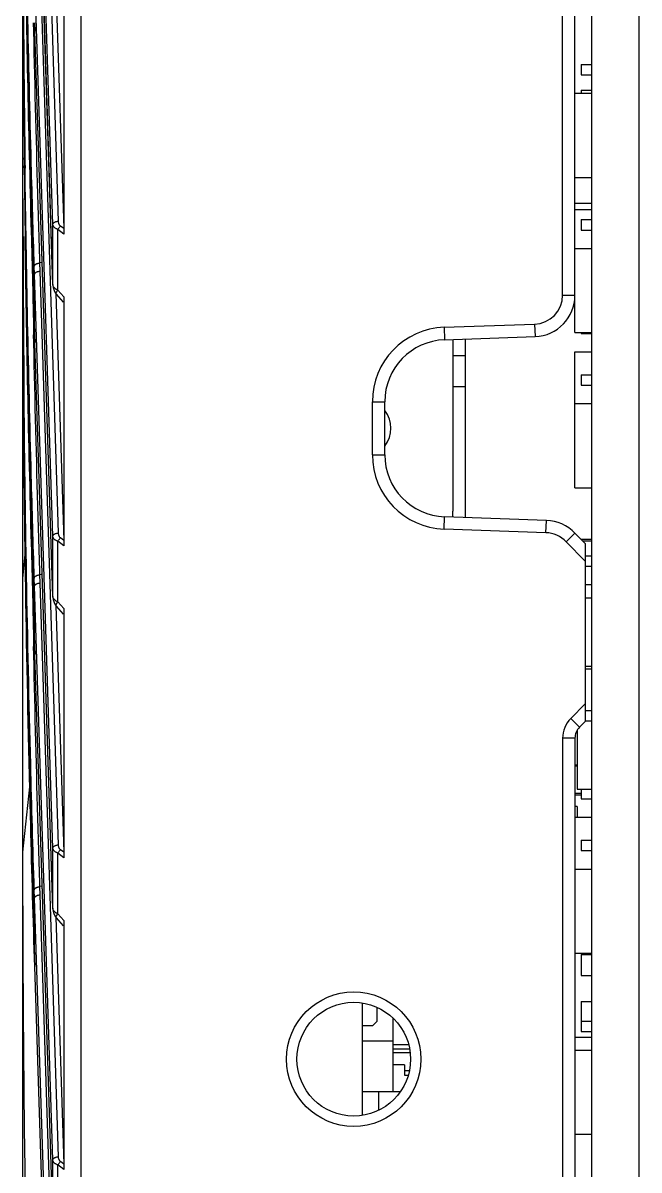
# Model space of a CAD drawing. Header units: millimetres. Extents: x 3299 to 14264, y 1863 to 5555.
# Drawn here: x 3529.7 to 3559.5, y 2559.9 to 2615.4 of the extents above; entities that cross this region are included whole.
import ezdxf

# ---------------------------------------------------------------- set-up
doc = ezdxf.new("R2010")
doc.units = ezdxf.units.MM
doc.layers.add('MSBR-1_1', color=7, linetype='Continuous')

msp = doc.modelspace()

# ---------------------------------------------------------------- linework, layer by layer
at = {"color": 7, "linetype": 'Continuous'}
for p, q in [((3557.16785, 2839.02311), (3557.16785, 2501.52311)), ((3559.46785, 2501.52311), (3559.46785, 2839.02311)), ((3529.66785, 2506.47879), (3529.66785, 2834.06743)), ((3532.46785, 2803.5674), (3532.46785, 2536.97882)), ((3555.76785, 2602.20449), (3555.76785, 2659.16245)), ((3556.36785, 2600.40112), (3556.36785, 2659.16245)), ((3531.38685, 2605.78648), (3530.5034, 2633.5212)), ((3531.11337, 2605.6265), (3530.22992, 2633.36122)), ((3531.11315, 2602.70858), (3530.24232, 2630.04719)), ((3531.11337, 2602.71814), (3530.24254, 2630.05674)), ((3529.66792, 2620.12261), (3529.73289, 2608.50419)), ((3531.11337, 2590.55111), (3530.22992, 2618.28583)), ((3531.38685, 2590.7111), (3530.5034, 2618.44581)), ((3531.25845, 2617.36013), (3531.63863, 2605.42481)), ((3531.64288, 2617.20622), (3531.64288, 2605.15917)), ((3530.19475, 2614.97072), (3530.18635, 2615.36709)), ((3530.2297, 2615.36793), (3530.24232, 2614.97181)), ((3530.24254, 2614.98136), (3530.23022, 2615.36795)), ((3530.24232, 2614.97181), (3530.24254, 2614.98136)), ((3531.11315, 2587.63319), (3530.24232, 2614.97181)), ((3531.11337, 2587.64276), (3530.24254, 2614.98136)), ((3556.66785, 2613.36212), (3557.16785, 2613.36212)), ((3556.66785, 2613.36212), (3556.66785, 2612.85412)), ((3556.66785, 2612.85412), (3557.16785, 2612.85412)), ((3556.36785, 2611.96512), (3557.16785, 2611.96512)), ((3556.66785, 2612.11212), (3557.16785, 2612.11212)), ((3556.66785, 2612.11212), (3556.66785, 2611.96512)), ((3529.67452, 2605.04723), (3529.66785, 2608.35143)), ((3529.67166, 2605.44299), (3529.66785, 2608.35143)), ((3556.36785, 2607.90112), (3557.16785, 2607.90112)), ((3556.36785, 2606.65112), (3557.16785, 2606.65112)), ((3556.36785, 2606.34094), (3557.16785, 2606.34094)), ((3556.66785, 2605.86212), (3557.16785, 2605.86212)), ((3556.66785, 2605.86212), (3556.66785, 2605.35412)), ((3529.66792, 2605.04733), (3529.66785, 2605.44298)), ((3529.67277, 2605.04723), (3529.67166, 2605.44299)), ((3531.11337, 2602.71814), (3531.11337, 2605.6265)), ((3531.64288, 2605.15917), (3531.35382, 2605.38802)), ((3531.35382, 2602.45096), (3531.35382, 2605.38802)), ((3531.63863, 2605.42481), (3531.48303, 2605.548)), ((3556.66785, 2605.35412), (3557.16785, 2605.35412)), ((3556.36785, 2604.46512), (3557.16785, 2604.46512)), ((3530.22992, 2603.21044), (3530.21746, 2603.60366)), ((3530.59851, 2603.78971), (3530.49095, 2603.76364)), ((3530.5034, 2603.37042), (3530.49095, 2603.76364)), ((3531.11337, 2575.47573), (3530.22992, 2603.21044)), ((3530.22992, 2600.3021), (3530.22992, 2603.21044)), ((3531.38685, 2575.63571), (3530.5034, 2603.37042)), ((3531.11315, 2602.70859), (3531.11337, 2602.71814)), ((3531.25845, 2602.28474), (3531.63863, 2590.34942)), ((3531.63175, 2601.86756), (3531.28651, 2602.24991)), ((3531.64288, 2602.13083), (3531.35382, 2602.45096)), ((3531.64288, 2602.13083), (3531.64288, 2590.08378)), ((3555.76785, 2602.20449), (3556.36785, 2602.20449)), ((3550.04221, 2600.65258), (3554.41671, 2600.80534)), ((3554.41671, 2600.80534), (3554.43765, 2600.20571)), ((3530.19475, 2599.89533), (3530.18635, 2600.2917)), ((3530.2297, 2600.29254), (3530.22992, 2600.3021)), ((3530.2297, 2600.29254), (3530.24232, 2599.89642)), ((3530.23022, 2600.29256), (3530.22992, 2600.3021)), ((3530.23022, 2600.29256), (3530.22992, 2600.3021)), ((3530.24254, 2599.90597), (3530.23022, 2600.29256)), ((3550.04221, 2600.65258), (3550.06315, 2600.05294)), ((3556.36785, 2600.40112), (3557.16785, 2600.40112)), ((3556.66785, 2600.40112), (3556.66785, 2600.35412)), ((3556.66785, 2600.35412), (3557.16785, 2600.35412)), ((3530.24232, 2599.89642), (3530.24254, 2599.90597)), ((3531.11315, 2572.5578), (3530.24232, 2599.89642)), ((3531.11337, 2572.56737), (3530.24254, 2599.90597)), ((3550.06315, 2600.05294), (3554.43765, 2600.20571)), ((3550.46785, 2600.06708), (3550.46785, 2591.77311)), ((3551.06785, 2591.45819), (3551.06785, 2600.08803)), ((3551.06785, 2599.27311), (3550.46785, 2599.27311)), ((3556.36785, 2599.46512), (3557.16785, 2599.46512)), ((3556.36785, 2592.90112), (3556.36785, 2599.46512)), ((3556.66785, 2598.3621), (3557.16785, 2598.3621)), ((3556.66785, 2598.3621), (3556.66785, 2597.8541)), ((3551.06785, 2597.77311), (3550.46785, 2597.77311)), ((3556.66785, 2597.8541), (3557.16785, 2597.8541)), ((3546.56785, 2597.05477), (3547.16785, 2597.05477)), ((3546.56785, 2594.49145), (3546.56785, 2597.05477)), ((3547.16785, 2594.49145), (3547.16785, 2597.05477)), ((3556.36785, 2596.96512), (3557.16785, 2596.96512)), ((3546.56785, 2594.49145), (3547.16785, 2594.49145)), ((3556.36785, 2592.90112), (3557.16785, 2592.90112)), ((3550.04221, 2590.89364), (3550.06315, 2591.49327)), ((3554.98577, 2591.32137), (3550.06315, 2591.49327)), ((3554.96483, 2590.72174), (3550.04221, 2590.89364)), ((3554.96483, 2590.72174), (3554.98577, 2591.32137)), ((3531.11337, 2587.64276), (3531.11337, 2590.55111)), ((3531.64288, 2590.08378), (3531.35382, 2590.31263)), ((3531.35382, 2587.37557), (3531.35382, 2590.31263)), ((3531.63863, 2590.34942), (3531.48303, 2590.47261)), ((3556.36785, 2590.69811), (3555.93735, 2590.28008)), ((3555.93735, 2590.28008), (3556.86785, 2589.34958)), ((3556.36785, 2590.69811), (3556.86785, 2590.19811)), ((3556.66102, 2590.40494), (3557.16785, 2590.40494)), ((3556.66785, 2590.41646), (3557.16785, 2590.41646)), ((3556.66785, 2590.41646), (3556.66785, 2590.40494)), ((3556.73616, 2590.3298), (3557.16785, 2590.3298)), ((3529.66785, 2588.50282), (3529.79093, 2589.82377)), ((3556.86785, 2590.19811), (3556.86785, 2581.59811)), ((3556.86785, 2589.61212), (3557.16785, 2589.61212)), ((3530.59851, 2588.71432), (3530.49095, 2588.68825)), ((3530.5034, 2588.29504), (3530.49095, 2588.68825)), ((3556.86785, 2589.10412), (3557.16785, 2589.10412)), ((3530.22992, 2588.13505), (3530.21746, 2588.52827)), ((3531.11337, 2560.40034), (3530.22992, 2588.13505)), ((3530.22992, 2585.22671), (3530.22992, 2588.13505)), ((3531.38685, 2560.56032), (3530.5034, 2588.29504)), ((3556.86785, 2588.21512), (3557.16785, 2588.21512)), ((3531.11315, 2587.63321), (3531.11337, 2587.64276)), ((3556.86785, 2587.5707), (3557.16785, 2587.5707)), ((3531.25845, 2587.20936), (3531.63863, 2575.27404)), ((3531.63175, 2586.79218), (3531.28651, 2587.17452)), ((3531.64288, 2587.05544), (3531.35382, 2587.37557)), ((3531.64288, 2587.05544), (3531.64288, 2575.0084)), ((3530.19475, 2584.81994), (3530.18635, 2585.21631)), ((3530.2297, 2585.21716), (3530.22992, 2585.22671)), ((3530.2297, 2585.21716), (3530.24232, 2584.82103)), ((3530.23022, 2585.21717), (3530.22992, 2585.22671)), ((3530.23022, 2585.21717), (3530.22992, 2585.22671)), ((3530.24254, 2584.83058), (3530.23022, 2585.21717)), ((3530.24232, 2584.82103), (3530.24254, 2584.83058)), ((3531.11315, 2557.48241), (3530.24232, 2584.82103)), ((3531.11337, 2557.49198), (3530.24254, 2584.83058)), ((3556.86785, 2584.2687), (3557.16785, 2584.2687)), ((3556.86785, 2584.15112), (3557.16785, 2584.15112)), ((3556.86785, 2582.44664), (3556.16326, 2581.74204)), ((3556.86785, 2582.13504), (3557.16785, 2582.13504)), ((3556.58752, 2581.31778), (3556.16326, 2581.74204)), ((3556.86785, 2581.59811), (3556.58752, 2581.31778)), ((3556.86785, 2581.62702), (3557.16785, 2581.62702)), ((3556.46785, 2581.15773), (3556.46785, 2578.32502)), ((3556.36785, 2580.78745), (3555.76785, 2580.78745)), ((3555.76785, 2580.78745), (3555.76785, 2540.20449)), ((3556.36785, 2580.78745), (3556.36785, 2539.15112)), ((3556.46785, 2579.49013), (3556.36785, 2579.49013)), ((3556.36785, 2579.46084), (3556.46785, 2579.46084)), ((3529.66785, 2575.27402), (3530.00901, 2578.43529)), ((3556.66785, 2578.11942), (3556.36785, 2578.11942)), ((3556.46785, 2578.32502), (3557.16785, 2578.32502)), ((3556.66785, 2578.32502), (3556.66785, 2577.85412)), ((3556.36785, 2578.04871), (3556.66785, 2578.04871)), ((3556.66785, 2577.85412), (3557.16785, 2577.85412)), ((3556.46785, 2577.49013), (3556.36785, 2577.49013)), ((3556.36785, 2576.96512), (3557.16785, 2576.96512)), ((3556.46785, 2577.49013), (3556.46785, 2576.96512)), ((3556.66785, 2575.86211), (3557.16785, 2575.86211)), ((3556.66785, 2575.86211), (3556.66785, 2575.35411)), ((3531.11337, 2572.56737), (3531.11337, 2575.47573)), ((3531.63863, 2575.27404), (3531.48303, 2575.39722)), ((3556.66785, 2575.35411), (3557.16785, 2575.35411)), ((3531.64288, 2575.0084), (3531.35382, 2575.23724)), ((3531.35382, 2572.30018), (3531.35382, 2575.23724)), ((3556.36785, 2574.46511), (3557.16785, 2574.46511)), ((3530.59851, 2573.63893), (3530.49095, 2573.61287)), ((3530.22992, 2573.05966), (3530.21746, 2573.45288)), ((3530.5034, 2573.21965), (3530.49095, 2573.61287)), ((3531.38685, 2545.48493), (3530.5034, 2573.21965)), ((3531.11337, 2545.32495), (3530.22992, 2573.05966)), ((3530.22992, 2570.15132), (3530.22992, 2573.05966)), ((3531.11315, 2572.55782), (3531.11337, 2572.56737)), ((3531.25845, 2572.13397), (3531.63863, 2560.19865)), ((3531.63175, 2571.71679), (3531.28651, 2572.09913)), ((3531.64288, 2571.98005), (3531.35382, 2572.30018)), ((3531.64288, 2571.98005), (3531.64288, 2559.93301)), ((3556.36785, 2570.40111), (3557.16785, 2570.40111)), ((3556.66785, 2570.3298), (3557.16785, 2570.3298)), ((3556.66785, 2570.3298), (3556.66785, 2569.3138)), ((3530.2297, 2570.14177), (3530.22992, 2570.15132)), ((3530.2297, 2570.14177), (3530.24232, 2569.74564)), ((3530.23022, 2570.14179), (3530.22992, 2570.15132)), ((3530.23022, 2570.14179), (3530.22992, 2570.15132)), ((3530.24254, 2569.75519), (3530.23022, 2570.14179)), ((3530.24232, 2569.74564), (3530.24254, 2569.75519)), ((3531.11315, 2542.40703), (3530.24232, 2569.74564)), ((3531.11337, 2542.41659), (3530.24254, 2569.75519)), ((3556.66785, 2569.3138), (3557.16785, 2569.3138)), ((3546.06785, 2567.9905), (3546.06785, 2562.55572)), ((3546.78785, 2567.77922), (3546.78785, 2567.09811)), ((3556.66785, 2568.06775), (3557.16785, 2568.06775)), ((3556.66785, 2568.06775), (3556.66785, 2566.60411)), ((3546.58785, 2566.89811), (3546.78785, 2567.09811)), ((3547.56785, 2563.69811), (3547.56785, 2567.2551)), ((3556.66785, 2567.11211), (3557.16785, 2567.11211)), ((3546.06785, 2566.89811), (3546.58785, 2566.89811)), ((3556.66785, 2566.60411), (3557.16785, 2566.60411)), ((3547.56785, 2566.14811), (3546.06785, 2566.14811)), ((3547.56785, 2565.97811), (3548.32333, 2565.97811)), ((3556.36785, 2566.34094), (3557.16785, 2566.34094)), ((3547.56785, 2565.77811), (3548.366, 2565.77811)), ((3548.3994, 2565.57811), (3547.56785, 2565.57811)), ((3556.36785, 2565.71511), (3557.16785, 2565.71511)), ((3548.11785, 2564.99811), (3547.56785, 2564.99811)), ((3548.11785, 2564.99811), (3548.11785, 2564.49811)), ((3548.355, 2564.70811), (3548.11785, 2564.70811)), ((3548.11785, 2564.49811), (3548.30152, 2564.49811)), ((3547.92101, 2563.69811), (3546.06785, 2563.69811)), ((3556.36785, 2561.65111), (3557.16785, 2561.65111)), ((3531.11337, 2557.49198), (3531.11337, 2560.40034)), ((3531.63863, 2560.19865), (3531.48303, 2560.32184)), ((3531.64288, 2559.93301), (3531.35382, 2560.16185)), ((3531.35382, 2557.2248), (3531.35382, 2560.16185))]:
    msp.add_line(p, q, dxfattribs=at)
for points in [[(3529.73289, 2623.57958), (3529.92107, 2611.89079), (3530.2297, 2600.29254)], [(3529.73289, 2608.50419), (3529.92107, 2596.8154), (3530.2297, 2585.21716)], [(3529.66792, 2605.04722), (3529.73289, 2593.42881), (3529.92107, 2581.74001), (3530.2297, 2570.14177)], [(3531.11315, 2602.70858), (3531.11467, 2602.67858), (3531.12935, 2602.57199), (3531.15655, 2602.47368), (3531.19528, 2602.38321), (3531.24547, 2602.30085), (3531.28653, 2602.24989)], [(3531.11315, 2587.63319), (3531.11467, 2587.60319), (3531.12935, 2587.4966), (3531.15655, 2587.39829), (3531.19528, 2587.30782), (3531.24547, 2587.22547), (3531.28653, 2587.1745)], [(3531.11315, 2572.5578), (3531.11467, 2572.52781), (3531.12935, 2572.42121), (3531.15655, 2572.32291), (3531.19528, 2572.23244), (3531.24547, 2572.15008), (3531.28653, 2572.09911)]]:
    msp.add_lwpolyline(points, dxfattribs=at)
for radius in [3.25, 2.75]:
    msp.add_circle((3545.66785, 2565.27311), radius, dxfattribs=at)
for centre, radius, start, end in [((4638.27997, 2620.51831), 1108.61212, 180.02044555, 180.39998845), ((4638.22045, 2623.42644), 1108.5526, 180.17075901, 180.55031445), ((4638.11949, 2620.51721), 1108.45164, 180.39998949, 180.62882679), ((4637.99431, 2623.42431), 1108.32645, 180.55031698, 180.77916036), ((4637.93811, 2620.51524), 1108.27025, 180.62882762, 180.79962291), ((4638.52648, 2623.57695), 1108.5847, 180.9322898, 181.20355689), ((4638.27998, 2605.44292), 1108.61213, 180.02044554, 180.39998844), ((4638.22045, 2608.35105), 1108.5526, 180.17075901, 180.55031445), ((3531.31358, 2602.73407), 0.20084, 184.546747, 187.154097), ((3554.36785, 2602.20449), 1.4, 272, 0), ((3554.36785, 2602.20449), 2, 272, 0), ((3550.16785, 2597.05477), 3.6, 92, 180), ((3550.16785, 2597.05477), 3, 92, 180), ((3546.06785, 2595.77311), 1.4, 322.119173, 37.815501), ((3550.16785, 2594.49145), 3.6, 180, 268), ((3550.16785, 2594.49145), 3, 180, 268), ((3548.46785, 2591.77311), 2, 351.453889, 0), ((3554.91597, 2589.32259), 2, 43.45299, 88), ((4638.52648, 2608.50156), 1108.5847, 180.9322898, 181.20355689), ((3554.91597, 2589.32259), 1.4, 43.150946, 88), ((3531.31358, 2587.65868), 0.20084, 184.546747, 187.154097), ((3557.11785, 2580.78745), 1.35, 135, 180), ((3557.11785, 2580.78745), 0.75, 135, 180), ((3531.31358, 2572.58329), 0.20084, 184.546747, 187.154097)]:
    msp.add_arc(centre, radius, start, end, dxfattribs=at)
for points, knots in [([(3530.21746, 2603.60366), (3530.1654, 2605.2554), (3529.97199, 2611.86246), (3529.83775, 2618.47126), (3529.77034, 2623.42813)], [0, 0, 0, 0, 0.25001297, 1, 1, 1, 1]), ([(3530.22992, 2600.3021), (3530.17728, 2601.95362), (3529.98154, 2608.55983), (3529.84497, 2615.16779), (3529.77579, 2620.12405)], [0, 0, 0, 0, 0.25001305, 1, 1, 1, 1]), ([(3530.49095, 2603.76364), (3530.46153, 2604.69746), (3530.34862, 2608.43276), (3530.25462, 2612.16863), (3530.19475, 2614.97072)], [0, 0, 0, 0, 0.25000789, 1, 1, 1, 1]), ([(3529.66785, 2608.74709), (3529.66785, 2608.75599), (3529.67078, 2608.77445), (3529.68345, 2608.80066), (3529.70374, 2608.82506), (3529.72095, 2608.83903), (3529.73048, 2608.84566)], [0, 0, 0, 0, 0.22034047, 0.45447707, 0.71248751, 1, 1, 1, 1]), ([(3529.66785, 2608.35143), (3529.66785, 2608.36051), (3529.67091, 2608.37939), (3529.68412, 2608.40611), (3529.70524, 2608.43091), (3529.7231, 2608.44503), (3529.733, 2608.45172)], [0, 0, 0, 0, 0.21946269, 0.45318988, 0.71150932, 1, 1, 1, 1]), ([(3530.21746, 2588.52827), (3530.1654, 2590.18001), (3529.97199, 2596.78707), (3529.83775, 2603.39587), (3529.77034, 2608.35274)], [0, 0, 0, 0, 0.25001297, 1, 1, 1, 1]), ([(3531.11337, 2605.6265), (3531.11414, 2605.63639), (3531.11941, 2605.65692), (3531.13683, 2605.6853), (3531.16298, 2605.71141), (3531.19692, 2605.73462), (3531.23762, 2605.75434), (3531.28385, 2605.77001), (3531.33415, 2605.78112), (3531.36906, 2605.78525), (3531.38685, 2605.78648)], [0, 0, 0, 0, 0.08772091, 0.18355434, 0.29117079, 0.41195035, 0.5454179, 0.68978003, 0.84241004, 1, 1, 1, 1]), ([(3531.35382, 2605.38802), (3531.33572, 2605.39381), (3531.30129, 2605.40657), (3531.25392, 2605.43045), (3531.21313, 2605.45777), (3531.17913, 2605.48787), (3531.15202, 2605.52025), (3531.13184, 2605.55444), (3531.11858, 2605.58995), (3531.11433, 2605.61438), (3531.11337, 2605.6265)], [0, 0, 0, 0, 0.15890406, 0.30634134, 0.44247156, 0.56814851, 0.68474131, 0.79409111, 0.8983563, 1, 1, 1, 1]), ([(3531.35382, 2605.38802), (3531.36238, 2605.40278), (3531.38093, 2605.43193), (3531.41203, 2605.47353), (3531.44604, 2605.51258), (3531.4705, 2605.53667), (3531.48303, 2605.548)], [0, 0, 0, 0, 0.24801784, 0.50162104, 0.75440247, 1, 1, 1, 1]), ([(3531.48303, 2605.548), (3531.4653, 2605.56204), (3531.44312, 2605.58848), (3531.42182, 2605.62769), (3531.40523, 2605.66827), (3531.39181, 2605.72132), (3531.38754, 2605.76475), (3531.38685, 2605.78648)], [0, 0, 0, 0, 0.2566949, 0.38208926, 0.50638538, 0.7532511, 1, 1, 1, 1]), ([(3530.22992, 2585.22671), (3530.17728, 2586.87823), (3529.98154, 2593.48444), (3529.84497, 2600.0924), (3529.77579, 2605.04866)], [0, 0, 0, 0, 0.25001305, 1, 1, 1, 1]), ([(3530.21746, 2603.60366), (3530.21822, 2603.61355), (3530.22347, 2603.63408), (3530.24088, 2603.66248), (3530.26702, 2603.68859), (3530.30097, 2603.7118), (3530.34168, 2603.73152), (3530.38791, 2603.74718), (3530.43823, 2603.75829), (3530.47316, 2603.76241), (3530.49095, 2603.76364)], [0, 0, 0, 0, 0.0877156, 0.18353187, 0.29113033, 0.4118983, 0.54536415, 0.68973523, 0.84238389, 1, 1, 1, 1]), ([(3530.22992, 2603.21044), (3530.2307, 2603.22033), (3530.23596, 2603.24086), (3530.25339, 2603.26924), (3530.27953, 2603.29535), (3530.31347, 2603.31856), (3530.35417, 2603.33828), (3530.4004, 2603.35394), (3530.4507, 2603.36506), (3530.48562, 2603.36918), (3530.5034, 2603.37042)], [0, 0, 0, 0, 0.08772091, 0.18355434, 0.29117079, 0.41195035, 0.5454179, 0.68978003, 0.84241004, 1, 1, 1, 1]), ([(3531.18909, 2602.56295), (3531.17864, 2602.57404), (3531.15973, 2602.59675), (3531.13718, 2602.63334), (3531.12162, 2602.67073), (3531.11589, 2602.69639), (3531.1143, 2602.70905)], [0, 0, 0, 0, 0.27428633, 0.52995119, 0.7704032, 1, 1, 1, 1]), ([(3531.35382, 2602.45096), (3531.33708, 2602.45845), (3531.3051, 2602.47419), (3531.2609, 2602.50123), (3531.22223, 2602.53056), (3531.19943, 2602.55198), (3531.18909, 2602.56295)], [0, 0, 0, 0, 0.27462888, 0.53282027, 0.77443238, 1, 1, 1, 1]), ([(3531.28651, 2602.24991), (3531.28465, 2602.25197), (3531.28128, 2602.25654), (3531.27614, 2602.26736), (3531.27322, 2602.28391), (3531.27507, 2602.30632), (3531.28184, 2602.33161), (3531.29339, 2602.35936), (3531.30948, 2602.38906), (3531.32981, 2602.42008), (3531.34542, 2602.4406), (3531.35382, 2602.45096)], [0, 0, 0, 0, 0.03696984, 0.07511873, 0.15872686, 0.25703695, 0.37274059, 0.50629908, 0.6567254, 0.8222183, 1, 1, 1, 1]), ([(3530.49095, 2588.68825), (3530.46153, 2589.62207), (3530.34862, 2593.35737), (3530.25462, 2597.09325), (3530.19475, 2599.89533)], [0, 0, 0, 0, 0.25000789, 1, 1, 1, 1]), ([(3530.22992, 2570.15132), (3530.15676, 2572.4468), (3529.89272, 2581.629), (3529.74296, 2590.81448), (3529.69486, 2597.70364)], [0, 0, 0, 0, 0.25001685, 1, 1, 1, 1]), ([(3530.21746, 2573.45288), (3530.15378, 2575.47336), (3529.92123, 2583.55547), (3529.77723, 2591.64012), (3529.71898, 2597.70379)], [0, 0, 0, 0, 0.25001521, 1, 1, 1, 1]), ([(3531.11337, 2590.55111), (3531.11414, 2590.56101), (3531.11941, 2590.58153), (3531.13683, 2590.60991), (3531.16298, 2590.63602), (3531.19692, 2590.65923), (3531.23762, 2590.67895), (3531.28385, 2590.69462), (3531.33415, 2590.70574), (3531.36906, 2590.70986), (3531.38685, 2590.7111)], [0, 0, 0, 0, 0.08772091, 0.18355434, 0.29117079, 0.41195035, 0.5454179, 0.68978003, 0.84241004, 1, 1, 1, 1]), ([(3531.35382, 2590.31263), (3531.33572, 2590.31842), (3531.30129, 2590.33118), (3531.25392, 2590.35507), (3531.21313, 2590.38238), (3531.17913, 2590.41248), (3531.15202, 2590.44487), (3531.13184, 2590.47905), (3531.11858, 2590.51456), (3531.11433, 2590.53899), (3531.11337, 2590.55111)], [0, 0, 0, 0, 0.15890406, 0.30634134, 0.44247156, 0.56814851, 0.68474131, 0.79409111, 0.8983563, 1, 1, 1, 1]), ([(3531.35382, 2590.31263), (3531.36238, 2590.32739), (3531.38093, 2590.35654), (3531.41203, 2590.39814), (3531.44604, 2590.43719), (3531.4705, 2590.46128), (3531.48303, 2590.47261)], [0, 0, 0, 0, 0.24801784, 0.50162104, 0.75440247, 1, 1, 1, 1]), ([(3531.48303, 2590.47261), (3531.4653, 2590.48665), (3531.44312, 2590.51309), (3531.42182, 2590.55231), (3531.40523, 2590.59289), (3531.39181, 2590.64593), (3531.38754, 2590.68937), (3531.38685, 2590.7111)], [0, 0, 0, 0, 0.2566949, 0.38208926, 0.50638538, 0.7532511, 1, 1, 1, 1]), ([(3530.21746, 2588.52827), (3530.21822, 2588.53817), (3530.22347, 2588.55869), (3530.24088, 2588.58709), (3530.26702, 2588.6132), (3530.30097, 2588.63641), (3530.34168, 2588.65613), (3530.38791, 2588.67179), (3530.43823, 2588.68291), (3530.47316, 2588.68702), (3530.49095, 2588.68825)], [0, 0, 0, 0, 0.0877156, 0.18353187, 0.29113033, 0.4118983, 0.54536415, 0.68973523, 0.84238389, 1, 1, 1, 1]), ([(3530.22992, 2588.13505), (3530.2307, 2588.14495), (3530.23596, 2588.16547), (3530.25339, 2588.19385), (3530.27953, 2588.21996), (3530.31347, 2588.24317), (3530.35417, 2588.26289), (3530.4004, 2588.27856), (3530.4507, 2588.28968), (3530.48562, 2588.2938), (3530.5034, 2588.29504)], [0, 0, 0, 0, 0.08772091, 0.18355434, 0.29117079, 0.41195035, 0.5454179, 0.68978003, 0.84241004, 1, 1, 1, 1]), ([(3531.18909, 2587.48756), (3531.17864, 2587.49866), (3531.15973, 2587.52137), (3531.13718, 2587.55795), (3531.12162, 2587.59535), (3531.11589, 2587.62101), (3531.1143, 2587.63367)], [0, 0, 0, 0, 0.27428633, 0.52995119, 0.7704032, 1, 1, 1, 1]), ([(3531.35382, 2587.37557), (3531.33708, 2587.38306), (3531.3051, 2587.3988), (3531.2609, 2587.42585), (3531.22223, 2587.45517), (3531.19943, 2587.47659), (3531.18909, 2587.48756)], [0, 0, 0, 0, 0.27462888, 0.53282027, 0.77443238, 1, 1, 1, 1]), ([(3531.28651, 2587.17452), (3531.28465, 2587.17658), (3531.28128, 2587.18115), (3531.27614, 2587.19197), (3531.27322, 2587.20852), (3531.27507, 2587.23093), (3531.28184, 2587.25622), (3531.29339, 2587.28398), (3531.30948, 2587.31367), (3531.32981, 2587.34469), (3531.34542, 2587.36521), (3531.35382, 2587.37557)], [0, 0, 0, 0, 0.03696984, 0.07511873, 0.15872686, 0.25703695, 0.37274059, 0.50629908, 0.6567254, 0.8222183, 1, 1, 1, 1]), ([(3530.49095, 2573.61287), (3530.46153, 2574.54668), (3530.34862, 2578.28199), (3530.25462, 2582.01786), (3530.19475, 2584.81994)], [0, 0, 0, 0, 0.25000789, 1, 1, 1, 1]), ([(3531.11337, 2575.47573), (3531.11414, 2575.48562), (3531.11941, 2575.50614), (3531.13683, 2575.53453), (3531.16298, 2575.56063), (3531.19692, 2575.58384), (3531.23762, 2575.60356), (3531.28385, 2575.61923), (3531.33415, 2575.63035), (3531.36906, 2575.63447), (3531.38685, 2575.63571)], [0, 0, 0, 0, 0.08772091, 0.18355434, 0.29117079, 0.41195035, 0.5454179, 0.68978003, 0.84241004, 1, 1, 1, 1]), ([(3531.35382, 2575.23724), (3531.33572, 2575.24303), (3531.30129, 2575.25579), (3531.25392, 2575.27968), (3531.21313, 2575.30699), (3531.17913, 2575.3371), (3531.15202, 2575.36948), (3531.13184, 2575.40366), (3531.11858, 2575.43917), (3531.11433, 2575.4636), (3531.11337, 2575.47573)], [0, 0, 0, 0, 0.15890406, 0.30634134, 0.44247156, 0.56814851, 0.68474131, 0.79409111, 0.8983563, 1, 1, 1, 1]), ([(3531.35382, 2575.23724), (3531.36238, 2575.252), (3531.38093, 2575.28115), (3531.41203, 2575.32276), (3531.44604, 2575.3618), (3531.4705, 2575.38589), (3531.48303, 2575.39722)], [0, 0, 0, 0, 0.24801784, 0.50162104, 0.75440247, 1, 1, 1, 1]), ([(3531.48303, 2575.39722), (3531.4653, 2575.41126), (3531.44312, 2575.4377), (3531.42182, 2575.47692), (3531.40523, 2575.5175), (3531.39181, 2575.57054), (3531.38754, 2575.61398), (3531.38685, 2575.63571)], [0, 0, 0, 0, 0.2566949, 0.38208926, 0.50638538, 0.7532511, 1, 1, 1, 1]), ([(3529.84905, 2555.25049), (3529.81885, 2556.91844), (3529.71312, 2563.59244), (3529.66785, 2570.2674), (3529.66785, 2575.27402)], [0, 0, 0, 0, 0.24992684, 1, 1, 1, 1]), ([(3530.21746, 2573.45288), (3530.21822, 2573.46278), (3530.22347, 2573.48331), (3530.24088, 2573.5117), (3530.26702, 2573.53781), (3530.30097, 2573.56103), (3530.34168, 2573.58075), (3530.38791, 2573.59641), (3530.43823, 2573.60752), (3530.47316, 2573.61163), (3530.49095, 2573.61287)], [0, 0, 0, 0, 0.0877156, 0.18353187, 0.29113033, 0.4118983, 0.54536415, 0.68973523, 0.84238389, 1, 1, 1, 1]), ([(3530.22992, 2573.05966), (3530.2307, 2573.06956), (3530.23596, 2573.09008), (3530.25339, 2573.11846), (3530.27953, 2573.14457), (3530.31347, 2573.16778), (3530.35417, 2573.1875), (3530.4004, 2573.20317), (3530.4507, 2573.21429), (3530.48562, 2573.21841), (3530.5034, 2573.21965)], [0, 0, 0, 0, 0.08772091, 0.18355434, 0.29117079, 0.41195035, 0.5454179, 0.68978003, 0.84241004, 1, 1, 1, 1]), ([(3531.18909, 2572.41217), (3531.17864, 2572.42327), (3531.15973, 2572.44598), (3531.13718, 2572.48256), (3531.12162, 2572.51996), (3531.11589, 2572.54562), (3531.1143, 2572.55828)], [0, 0, 0, 0, 0.27428633, 0.52995119, 0.7704032, 1, 1, 1, 1]), ([(3531.35382, 2572.30018), (3531.33708, 2572.30767), (3531.3051, 2572.32341), (3531.2609, 2572.35046), (3531.22223, 2572.37978), (3531.19943, 2572.40121), (3531.18909, 2572.41217)], [0, 0, 0, 0, 0.27462888, 0.53282027, 0.77443238, 1, 1, 1, 1]), ([(3531.28651, 2572.09914), (3531.28465, 2572.1012), (3531.28128, 2572.10577), (3531.27614, 2572.11658), (3531.27322, 2572.13313), (3531.27507, 2572.15554), (3531.28184, 2572.18084), (3531.29339, 2572.20859), (3531.30948, 2572.23828), (3531.32981, 2572.2693), (3531.34542, 2572.28982), (3531.35382, 2572.30018)], [0, 0, 0, 0, 0.03696984, 0.07511873, 0.15872686, 0.25703695, 0.37274059, 0.50629908, 0.6567254, 0.8222183, 1, 1, 1, 1]), ([(3531.11337, 2560.40034), (3531.11414, 2560.41023), (3531.11941, 2560.43075), (3531.13683, 2560.45914), (3531.16298, 2560.48524), (3531.19692, 2560.50846), (3531.23762, 2560.52818), (3531.28385, 2560.54384), (3531.33415, 2560.55496), (3531.36906, 2560.55908), (3531.38685, 2560.56032)], [0, 0, 0, 0, 0.08772091, 0.18355434, 0.29117079, 0.41195035, 0.5454179, 0.68978003, 0.84241004, 1, 1, 1, 1]), ([(3531.35382, 2560.16185), (3531.33572, 2560.16765), (3531.30129, 2560.1804), (3531.25392, 2560.20429), (3531.21313, 2560.23161), (3531.17913, 2560.26171), (3531.15202, 2560.29409), (3531.13184, 2560.32827), (3531.11858, 2560.36379), (3531.11433, 2560.38822), (3531.11337, 2560.40034)], [0, 0, 0, 0, 0.15890406, 0.30634134, 0.44247156, 0.56814851, 0.68474131, 0.79409111, 0.8983563, 1, 1, 1, 1]), ([(3531.35382, 2560.16185), (3531.36238, 2560.17662), (3531.38093, 2560.20577), (3531.41203, 2560.24737), (3531.44604, 2560.28641), (3531.4705, 2560.3105), (3531.48303, 2560.32184)], [0, 0, 0, 0, 0.24801784, 0.50162104, 0.75440247, 1, 1, 1, 1]), ([(3531.48303, 2560.32184), (3531.4653, 2560.33588), (3531.44312, 2560.36231), (3531.42182, 2560.40153), (3531.40523, 2560.44211), (3531.39181, 2560.49515), (3531.38754, 2560.53859), (3531.38685, 2560.56032)], [0, 0, 0, 0, 0.2566949, 0.38208926, 0.50638538, 0.7532511, 1, 1, 1, 1])]:
    msp.add_open_spline(points, degree=3, knots=knots, dxfattribs=at)
at = {"layer": 'MSBR-1_1', "color": 7, "linetype": 'Continuous'}
msp.add_line((3546.86785, 2563.69811), (3546.86785, 2562.80301), dxfattribs=at)

doc.saveas('drawing.dxf')
